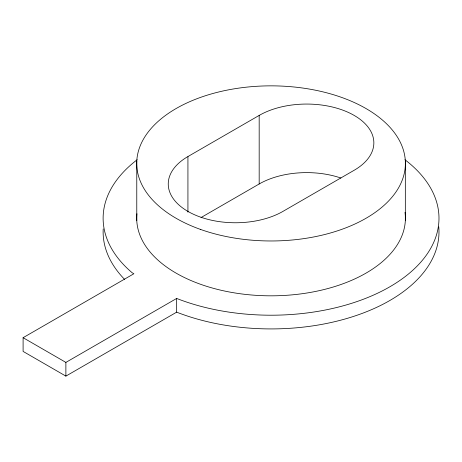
<?xml version="1.0" encoding="UTF-8"?>
<svg xmlns="http://www.w3.org/2000/svg" width="462" height="462" viewBox="0 0 462 462"><rect width="100%" height="100%" fill="white"/><g stroke="black" fill="none" stroke-linecap="round" stroke-linejoin="round"><path stroke-width="0.69" d="M187.93 156.554L259.176 115.419A67.169 38.779 0 0 1 354.175 115.419A67.169 38.779 0 0 1 354.175 170.264L282.929 211.4A67.169 38.779 0 0 1 187.93 211.4A67.169 38.779 0 0 1 187.93 156.554L187.93 212.122M201.057 217.533L259.176 183.98A67.169 38.779 0 0 1 340.869 178.02M438.756 226.894A167.931 96.951 0 0 1 353.488 316.435A167.931 96.951 0 0 1 176.663 312.156L65.881 376.114L23.1 351.415L23.1 337.699L133.876 273.747L132.161 272.753A167.931 96.951 0 0 1 137.197 159.713M23.1 337.699L65.881 362.404L176.663 298.446A167.931 96.951 0 0 0 392.81 285.031A167.931 96.951 0 0 0 404.908 159.713M405.33 160.972L405.33 220.692M259.176 115.419L259.176 183.98M176.663 298.446L176.663 312.156M136.775 160.972L136.775 220.692M65.881 362.404L65.881 376.114M124.596 279.4A167.931 96.951 0 0 1 103.205 228.921M405.007 212.347A134.344 77.564 0 0 1 272.257 295.819A134.344 77.564 0 0 1 136.937 213.733M200.26 229.331A134.344 77.564 0 0 0 405.33 165.846A134.344 77.564 0 0 0 207.571 95.056A134.344 77.564 0 0 0 200.26 229.331"/></g></svg>
